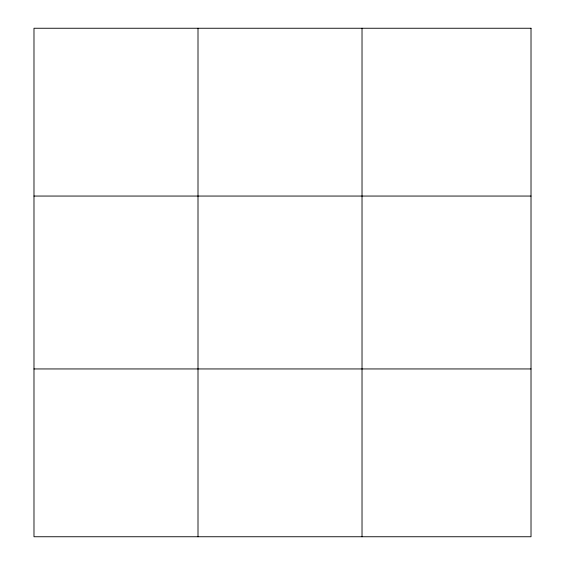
<?xml version="1.0" encoding="UTF-8"?>
<svg xmlns="http://www.w3.org/2000/svg" width="565" height="565" viewBox="0 0 565 565"><rect width="100%" height="100%" fill="white"/><g stroke="black" fill="none" stroke-linecap="round" stroke-linejoin="round"><path stroke-width="0.85" d="M198.004 536.75L198.004 28.25M362.024 536.75L362.024 28.25M33.985 196.055L531.015 196.055M33.985 368.945L531.015 368.945M531.015 28.25L531.015 536.75L33.985 536.75L33.985 28.25L531.015 28.25"/></g></svg>
